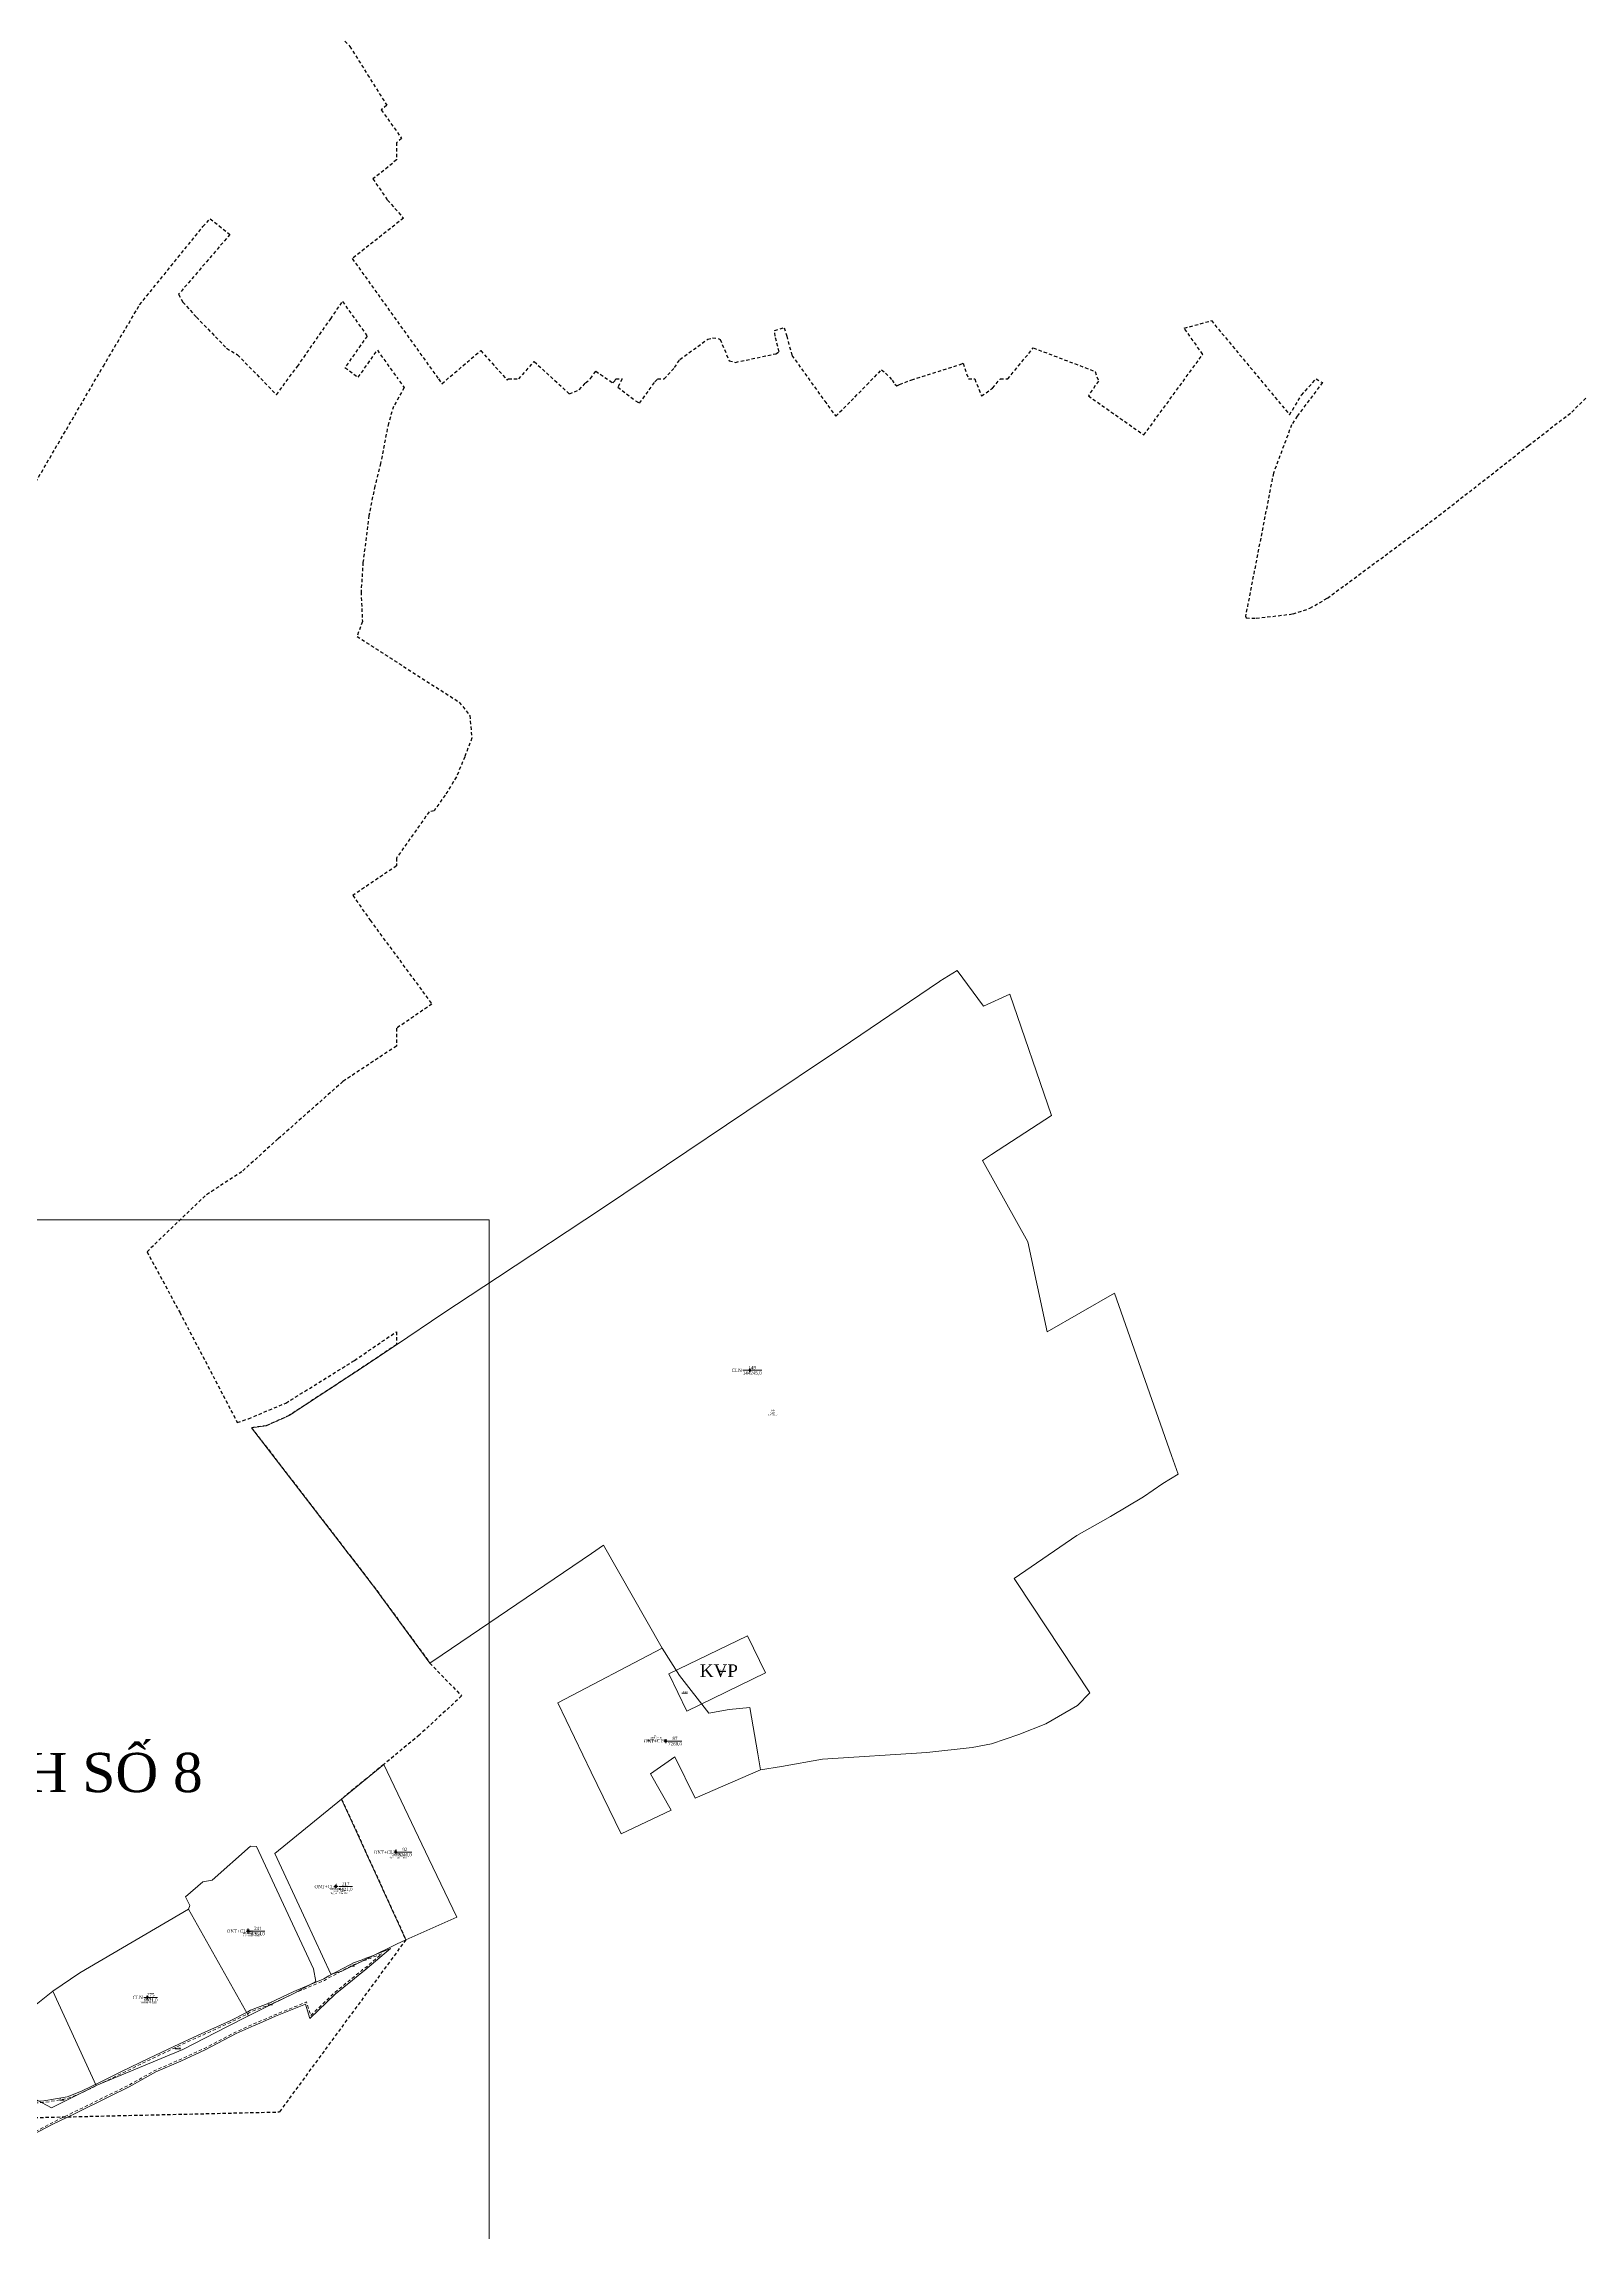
# Model space of a CAD drawing. Header units: metres. Extents: x 542180 to 550635, y 1840441 to 1846931.
# Drawn here: x 548786 to 549718, y 1841875 to 1843203 of the extents above; entities that cross this region are included whole.
import ezdxf
from ezdxf.enums import TextEntityAlignment as Align

# ---------------------------------------------------------------- set-up
doc = ezdxf.new("R2010")
doc.units = ezdxf.units.M
doc.header["$MEASUREMENT"] = 0
doc.linetypes.add('DGN Style 2', pattern=[3.355162, 2.013097, -1.342065])
for name, color, linetype, lineweight in [('Level 10', 7, 'Continuous', 0), ('Level 11', 7, 'Continuous', 0), ('Level 13', 7, 'Continuous', 0), ('Level 15', 7, 'Continuous', 0), ('Level 19', 7, 'Continuous', 0), ('Level 2', 7, 'Continuous', 0), ('Level 28', 7, 'Continuous', 0), ('Level 30', 7, 'Continuous', 0), ('Level 34', 7, 'Continuous', 0), ('Level 4', 7, 'Continuous', 0), ('Level 5', 7, 'Continuous', 0), ('Level 6', 7, 'Continuous', 0), ('Level 62', 7, 'Continuous', 0)]:
    doc.layers.add(name, color=color, linetype=linetype, lineweight=lineweight)
doc.styles.add('Style-Times New Roman', font='times.ttf')

# ---------------------------------------------------------------- blocks, each defined once
blk = doc.blocks.new('CENTRD')
at = {"layer": 'Level 11', "linetype": 'Continuous', "lineweight": 0}
h = blk.add_hatch(color=1, dxfattribs=at)
edge = h.paths.add_edge_path()
edge.add_arc((0, 0), 1.5, 0, 360)
at = {"layer": 'Level 11', "color": 1, "linetype": 'Continuous', "lineweight": 0}
for p, q in [((-6.25, 0), (-12.5, 0)), ((0, 6.25), (-6.25, 0)), ((-6.25, 0), (0, -6.25)), ((0, 12.5), (0, 6.25)), ((6.25, 0), (0, 6.25)), ((0, -6.25), (6.25, 0)), ((12.5, 0), (6.25, 0)), ((0, -6.25), (0, -12.5))]:
    blk.add_line(p, q, dxfattribs=at)
blk = doc.blocks.new('N_THUA_186')
at = {"layer": 'Level 13', "color": 1, "linetype": 'Continuous', "lineweight": 0}
blk.add_line((1.70369, 0), (10.11369, 0), dxfattribs=at)
at = {"layer": 'Level 13', "color": 5, "linetype": 'Continuous', "lineweight": 0, "style": 'Style-Times New Roman'}
blk.add_text('217', height=2, dxfattribs=at).set_placement((5.90869, 1.6), align=Align.MIDDLE_CENTER)
at = {"layer": 'Level 2', "color": 3, "linetype": 'Continuous', "lineweight": 0, "style": 'Style-Times New Roman'}
blk.add_text('ONT+CLN', height=2, dxfattribs=at).set_placement((1.10369, 0), align=Align.MIDDLE_RIGHT)
at = {"layer": 'Level 4', "color": 1, "linetype": 'Continuous', "lineweight": 0, "style": 'Style-Times New Roman'}
blk.add_text('4421,0', height=2, dxfattribs=at).set_placement((5.90869, -1.6), align=Align.MIDDLE_CENTER)
blk = doc.blocks.new('N_THUA_190')
at = {"layer": 'Level 13', "color": 1, "linetype": 'Continuous', "lineweight": 0}
blk.add_line((1.607495, 0), (10.017495, 0), dxfattribs=at)
at = {"layer": 'Level 13', "color": 5, "linetype": 'Continuous', "lineweight": 0, "style": 'Style-Times New Roman'}
blk.add_text('241', height=2, dxfattribs=at).set_placement((5.812495, 1.6), align=Align.MIDDLE_CENTER)
at = {"layer": 'Level 2', "color": 3, "linetype": 'Continuous', "lineweight": 0, "style": 'Style-Times New Roman'}
blk.add_text('ONT+CLN', height=2, dxfattribs=at).set_placement((1.007495, 0), align=Align.MIDDLE_RIGHT)
at = {"layer": 'Level 4', "color": 1, "linetype": 'Continuous', "lineweight": 0, "style": 'Style-Times New Roman'}
blk.add_text('4364,0', height=2, dxfattribs=at).set_placement((5.812495, -1.6), align=Align.MIDDLE_CENTER)
blk = doc.blocks.new('N_THUA_194')
at = {"layer": 'Level 13', "color": 1, "linetype": 'Continuous', "lineweight": 0}
blk.add_line((-2.038576, 0), (6.371424, 0), dxfattribs=at)
at = {"layer": 'Level 13', "color": 5, "linetype": 'Continuous', "lineweight": 0, "style": 'Style-Times New Roman'}
blk.add_text('275', height=2, dxfattribs=at).set_placement((2.166424, 1.6), align=Align.MIDDLE_CENTER)
at = {"layer": 'Level 2', "color": 3, "linetype": 'Continuous', "lineweight": 0, "style": 'Style-Times New Roman'}
blk.add_text('CLN', height=2, dxfattribs=at).set_placement((-2.638576, 0), align=Align.MIDDLE_RIGHT)
at = {"layer": 'Level 4', "color": 1, "linetype": 'Continuous', "lineweight": 0, "style": 'Style-Times New Roman'}
blk.add_text('6921,0', height=2, dxfattribs=at).set_placement((2.166424, -1.6), align=Align.MIDDLE_CENTER)
blk = doc.blocks.new('N_THUA_195')
at = {"layer": 'Level 13', "color": 1, "linetype": 'Continuous', "lineweight": 0}
blk.add_line((1.316954, 0), (9.726954, 0), dxfattribs=at)
at = {"layer": 'Level 13', "color": 5, "linetype": 'Continuous', "lineweight": 0, "style": 'Style-Times New Roman'}
blk.add_text('87', height=2, dxfattribs=at).set_placement((5.521954, 1.6), align=Align.MIDDLE_CENTER)
at = {"layer": 'Level 2', "color": 3, "linetype": 'Continuous', "lineweight": 0, "style": 'Style-Times New Roman'}
blk.add_text('ONT+CLN', height=2, dxfattribs=at).set_placement((0.716954, 0), align=Align.MIDDLE_RIGHT)
at = {"layer": 'Level 4', "color": 1, "linetype": 'Continuous', "lineweight": 0, "style": 'Style-Times New Roman'}
blk.add_text('7268,0', height=2, dxfattribs=at).set_placement((5.521954, -1.6), align=Align.MIDDLE_CENTER)
blk = doc.blocks.new('N_THUA_196')
at = {"layer": 'Level 13', "color": 1, "linetype": 'Continuous', "lineweight": 0}
blk.add_line((1.311473, 0), (9.721473, 0), dxfattribs=at)
at = {"layer": 'Level 13', "color": 5, "linetype": 'Continuous', "lineweight": 0, "style": 'Style-Times New Roman'}
blk.add_text('92', height=2, dxfattribs=at).set_placement((5.516473, 1.6), align=Align.MIDDLE_CENTER)
at = {"layer": 'Level 2', "color": 3, "linetype": 'Continuous', "lineweight": 0, "style": 'Style-Times New Roman'}
blk.add_text('ONT+CLN', height=2, dxfattribs=at).set_placement((0.711473, 0), align=Align.MIDDLE_RIGHT)
at = {"layer": 'Level 4', "color": 1, "linetype": 'Continuous', "lineweight": 0, "style": 'Style-Times New Roman'}
blk.add_text('3240,0', height=2, dxfattribs=at).set_placement((5.516473, -1.6), align=Align.MIDDLE_CENTER)
blk = doc.blocks.new('N_THUA_197')
at = {"layer": 'Level 13', "color": 1, "linetype": 'Continuous', "lineweight": 0}
blk.add_line((-4.376537, 0), (7.139463, 0), dxfattribs=at)
at = {"layer": 'Level 13', "color": 5, "linetype": 'Continuous', "lineweight": 0, "style": 'Style-Times New Roman'}
blk.add_text('149', height=2, dxfattribs=at).set_placement((1.381463, 1.6), align=Align.MIDDLE_CENTER)
at = {"layer": 'Level 2', "color": 3, "linetype": 'Continuous', "lineweight": 0, "style": 'Style-Times New Roman'}
blk.add_text('CLN', height=2, dxfattribs=at).set_placement((-4.976537, 0), align=Align.MIDDLE_RIGHT)
at = {"layer": 'Level 4', "color": 1, "linetype": 'Continuous', "lineweight": 0, "style": 'Style-Times New Roman'}
blk.add_text('144245,0', height=2, dxfattribs=at).set_placement((1.381463, -1.6), align=Align.MIDDLE_CENTER)

msp = doc.modelspace()

# ---------------------------------------------------------------- linework, layer by layer
at = {"layer": 'Level 10', "color": 7, "lineweight": 0}
for p, q in [((548873.92, 1842071.46), (548910.28, 1842006.81)), ((548791.63, 1842021.8), (548817.9, 1841964.38))]:
    msp.add_line(p, q, dxfattribs=at)
at = {"layer": 'Level 10', "color": 7, "lineweight": 0, "flags": 128}
for points in [[(549220.83, 1842155.92), (549233.5508, 1842158.1106), (549258.46, 1842162.4), (549321.66, 1842166.62), (549349.21, 1842169.48), (549360.95, 1842171.71), (549377.48, 1842177.5), (549393.96, 1842184), (549413.21, 1842195.1), (549420.55, 1842202.74), (549376.35, 1842269.74), (549374.62, 1842272.13), (549412.71, 1842298.13), (549433.16, 1842309.74), (549453.18, 1842321.77), (549464.79, 1842329.68), (549474.13, 1842335.53), (549470.23, 1842346.77), (549435.47, 1842445.32), (549394.65, 1842421.84), (549382.99, 1842476.34), (549355.5, 1842525.81), (549360.9644, 1842529.3674), (549397.42, 1842553.1), (549372.1, 1842626.61), (549356.12, 1842619.38), (549340.08, 1842640.98), (549329.7, 1842634.69), (549329.3683, 1842634.4646), (549275.45, 1842597.82), (549212.52, 1842555.79), (549163.9, 1842522.99), (549124.98, 1842496.81), (549061.24, 1842454.81), (549028.18, 1842432.9), (549000, 1842413.99), (548977.83, 1842399.12), (548934.94, 1842371.04), (548920.92, 1842364.78), (548912.04, 1842363.61), (548986.05, 1842267.52), (549020.3, 1842220.76), (549027.65, 1842225.85), (549118.24, 1842287.22), (549125.61, 1842292.26), (549161.21, 1842229.76)], [(549161.21, 1842229.76), (549097.86, 1842196.58), (549118.1674, 1842154.6565), (549136.34, 1842117.14), (549166.65, 1842131.64), (549154.11, 1842153.53), (549168.92, 1842163.92), (549181.29, 1842138.78), (549220.83, 1842155.92)], [(549161.21, 1842229.76), (549171.7, 1842213.3), (549189.56, 1842190.39), (549201.8, 1842192.64), (549214.37, 1842193.78), (549219.1403, 1842165.8228), (549220.83, 1842155.92)], [(548595.17, 1842163.99), (548610.01, 1842172.58), (548610.25, 1842172.31), (548614.56, 1842167.41), (548637.5991, 1842141.2317), (548716.28, 1842051.83), (548741.42, 1842023.02), (548764.68, 1841999.93), (548781.35, 1842013.6), (548791.63, 1842021.8)], [(548966.71, 1842138.3), (548992.32, 1842159.29), (549019.6805, 1842102.1053), (549036.63, 1842066.68), (549005.69, 1842052.92)], [(548966.71, 1842138.3), (548926.19, 1842105.28), (548944.9517, 1842064.8469), (548960.17, 1842032.05), (548966.36, 1842033.72), (549000, 1842050.14), (549005.69, 1842052.92)], [(548966.71, 1842138.3), (548989.376, 1842088.6534), (549005.69, 1842052.92)], [(548873.92, 1842071.46), (548874.66, 1842073.76), (548872.06, 1842078.9), (548882.48, 1842088.02), (548888.18, 1842089), (548911.52, 1842109.6), (548915.03, 1842109.42), (548938.2841, 1842059.5091), (548949.61, 1842035.2), (548951.11, 1842027.58), (548937.65, 1842020.23), (548924.0379, 1842013.5558), (548910.28, 1842006.81)], [(548791.63, 1842021.8), (548807.98, 1842032.87), (548873.92, 1842071.46)], [(548817.9, 1841964.38), (548870.35, 1841986.33), (548897, 1842000), (548910.28, 1842006.81)], [(548773.72, 1841960.05), (548790.72, 1841950.94), (548817.9, 1841964.38)]]:
    msp.add_lwpolyline(points, dxfattribs=at)
at = {"layer": 'Level 30', "color": 5, "linetype": 'Continuous', "lineweight": 0, "flags": 128}
for points in [[(549223.7955, 1842214.8049), (549176.0903, 1842191.7133), (549165.1981, 1842214.2157), (549212.9032, 1842237.3073), (549223.7955, 1842214.8049)], [(548781.2008, 1841955.0298), (548786.0536, 1841955.0965), (548800.2176, 1841957.5913), (548808.8542, 1841960.9586), (548820.997, 1841966.9418), (548833.2676, 1841972.9184), (548849.6053, 1841980.8083), (548864.8613, 1841988.0634), (548879.6826, 1841994.9542), (548899.0889, 1842003.6877), (548909.8178, 1842009.1879), (548911.4754, 1842010.1595), (548923.1172, 1842014.6171), (548937.7822, 1842021.4461), (548955.9039, 1842029.1245), (548959.0203, 1842031.002), (548972.1712, 1842037.9568), (548973.9053, 1842038.8128), (548979.1043, 1842040.8189), (548981.4367, 1842041.7189), (548983.769, 1842042.6189), (548983.7691, 1842042.6189), (548988.9003, 1842044.5989), (548996.3402, 1842047.5394), (548980.7946, 1842034.3557), (548980.3119, 1842034.0809), (548979.9226, 1842033.9811), (548979.5439, 1842033.4554), (548978.7468, 1842032.8063), (548978.0321, 1842032.2243), (548973.277, 1842028.352), (548962.7893, 1842019.832), (548947.5201, 1842005.0799), (548944.8018, 1842013.8288), (548926.6313, 1842006.4414), (548915.2023, 1842001.4886), (548913.6306, 1842000.8654), (548902.838, 1841995.9901), (548883.9897, 1841986.1111), (548869.129, 1841979.3012), (548853.9384, 1841972.7035), (548837.8203, 1841963.6753), (548825.5677, 1841957.6622), (548805.0358, 1841947.5571), (548791.1523, 1841940.709), (548787.6821, 1841938.8968), (548771.6309, 1841930.6406)]]:
    msp.add_lwpolyline(points, dxfattribs=at)
at = {"layer": 'Level 34', "color": 2, "linetype": 'DGN Style 2', "lineweight": 30}
for p, q in [((548968.71, 1843204.98), (548971.72, 1843201.86)), ((548971.72, 1843201.86), (548982.48, 1843184.64)), ((548982.48, 1843184.64), (548994.08, 1843166.07)), ((548994.08, 1843166.07), (548990.81, 1843163.32)), ((548990.81, 1843163.32), (549003.11, 1843146.02)), ((549003.11, 1843146.02), (549000, 1843143.4)), ((549000, 1843143.4), (549000, 1843133.07)), ((549000, 1843133.07), (548995.02, 1843128.65)), ((548995.02, 1843128.65), (548985.65, 1843121.46)), ((548985.65, 1843121.46), (548994.6, 1843108.53)), ((548994.6, 1843108.53), (549004.31, 1843097.6)), ((548844.2, 1843045.02), (548882.62, 1843092.48)), ((548882.62, 1843092.48), (548886.91, 1843097.17)), ((548886.91, 1843097.17), (548899, 1843087.75)), ((549004.31, 1843097.6), (548973.19, 1843073.03)), ((548899, 1843087.75), (548867.87, 1843051.42)), ((548973.19, 1843073.03), (549025.39, 1843000.14)), ((548867.87, 1843051.42), (548870.4, 1843046.64)), ((548822.19, 1843007.78), (548844.2, 1843045.02)), ((548870.4, 1843046.64), (548878.63, 1843037.57)), ((548878.63, 1843037.57), (548896.98, 1843018.62)), ((548960.08, 1843036.56), (548967.25, 1843046.99)), ((548967.25, 1843046.99), (548982.29, 1843025.97)), ((548939.94, 1843007.61), (548960.08, 1843036.56)), ((548982.29, 1843025.97), (548980.29, 1843023.4)), ((549171.94, 1843011.91), (549188.78, 1843024.11)), ((549188.78, 1843024.11), (549191.78, 1843024.96)), ((549191.78, 1843024.96), (549195.12, 1843024.67)), ((549195.12, 1843024.67), (549196.38, 1843024.04)), ((549196.38, 1843024.04), (549201.8, 1843010.98)), ((549229.44, 1843029.46), (549235.16, 1843031.11)), ((549229.79, 1843025.93), (549229.44, 1843029.46)), ((549232.06, 1843016.48), (549229.79, 1843025.93)), ((549235.16, 1843031.11), (549236.7, 1843026.09)), ((549236.7, 1843026.09), (549239.91, 1843014.31)), ((549477.9, 1843030.82), (549494.31, 1843035.4)), ((549489.09, 1843014.95), (549477.9, 1843030.82)), ((549494.31, 1843035.4), (549541.79, 1842978.28)), ((548896.98, 1843018.62), (548903.62, 1843014.66)), ((548903.62, 1843014.66), (548927.15, 1842990.49)), ((548980.29, 1843023.4), (548968.77, 1843006.92)), ((548976.81, 1843001.07), (548988.4, 1843017.45)), ((548988.4, 1843017.45), (549000.9, 1843000)), ((549027.52, 1842997.16), (549051.09, 1843017.23)), ((549051.09, 1843017.23), (549067.03, 1842999.53)), ((549074.17, 1843000), (549083.58, 1843010.55)), ((549083.58, 1843010.55), (549104.95, 1842990.9)), ((549168.72, 1843006.94), (549171.94, 1843011.91)), ((549201.8, 1843010.98), (549205.61, 1843010.1)), ((549205.61, 1843010.1), (549230.07, 1843015.33)), ((549230.07, 1843015.33), (549232.06, 1843016.48)), ((549239.91, 1843014.31), (549259.77, 1842986.52)), ((549370.79, 1843000), (549386.28, 1843018.9)), ((549386.28, 1843018.9), (549423.89, 1843004.52)), ((549453.41, 1842966.02), (549489.09, 1843014.95)), ((548777.82, 1842931.73), (548822.19, 1843007.78)), ((548927.15, 1842990.49), (548939.94, 1843007.61)), ((548968.77, 1843006.92), (548976.81, 1843001.07)), ((549001.85, 1842998.68), (549004.59, 1842994.84)), ((549025.49, 1843000), (549027.52, 1842997.16)), ((549067.03, 1842999.53), (549067.92, 1843000)), ((549067.92, 1843000), (549074.17, 1843000)), ((549110.87, 1842993.49), (549114.73, 1842997.58)), ((549114.73, 1842997.58), (549117.78, 1843000.33)), ((549117.78, 1843000.33), (549120.85, 1843004.75)), ((549120.85, 1843004.75), (549131.2, 1842997.7)), ((549131.2, 1842997.7), (549132.55, 1842998.95)), ((549132.55, 1842998.95), (549133.15, 1843000)), ((549133.15, 1843000), (549136.82, 1843000)), ((549136.82, 1843000), (549134.35, 1842995.14)), ((549147.49, 1842985.34), (549156.82, 1842998.25)), ((549156.82, 1842998.25), (549158.37, 1843000)), ((549158.37, 1843000), (549162.41, 1843000)), ((549162.41, 1843000), (549168.72, 1843006.94)), ((549285.26, 1842996.4), (549294.29, 1843005.61)), ((549294.29, 1843005.61), (549296.7, 1843003.56)), ((549296.7, 1843003.56), (549300.72, 1842999.31)), ((549300.72, 1842999.31), (549302.27, 1842996.79)), ((549305.19, 1842996.73), (549312.54, 1842999.45)), ((549312.54, 1842999.45), (549342.92, 1843009.2)), ((549342.92, 1843009.2), (549343.67, 1843009.54)), ((549343.67, 1843009.54), (549346.95, 1843000)), ((549346.95, 1843000), (549350.77, 1843000)), ((549350.77, 1843000), (549354.88, 1842989.73)), ((549361.66, 1842994.45), (549366.22, 1843000)), ((549366.22, 1843000), (549370.79, 1843000)), ((549425.81, 1842998.74), (549419.71, 1842989.79)), ((549423.89, 1843004.52), (549425.81, 1842998.74)), ((549561.71, 1842997.84), (549546.38, 1842977.54)), ((549549.02, 1842990.22), (549557.83, 1843000)), ((549557.83, 1843000), (549561.71, 1842997.84)), ((549004.59, 1842994.84), (548998.24, 1842983.36)), ((549104.95, 1842990.9), (549110.87, 1842993.49)), ((549134.35, 1842995.14), (549145.01, 1842986.75)), ((549145.01, 1842986.75), (549147.49, 1842985.34)), ((549259.77, 1842986.52), (549266.47, 1842977.44)), ((549266.47, 1842977.44), (549275.74, 1842986.67)), ((549275.74, 1842986.67), (549285.26, 1842996.4)), ((549302.27, 1842996.79), (549303.56, 1842995.94)), ((549303.56, 1842995.94), (549305.19, 1842996.73)), ((549354.88, 1842989.73), (549361.66, 1842994.45)), ((549419.71, 1842989.79), (549453.41, 1842966.02)), ((549541.79, 1842978.28), (549549.02, 1842990.22)), ((549712.91, 1842979.91), (549723.25, 1842990.11)), ((548995.09, 1842973.06), (548990.34, 1842948.8)), ((548998.24, 1842983.36), (548995.09, 1842973.06)), ((549543.01, 1842972.19), (549531.94, 1842942.84)), ((549546.38, 1842977.54), (549543.01, 1842972.19)), ((549686.66, 1842959.59), (549712.91, 1842979.91)), ((549632.32, 1842917.07), (549686.66, 1842959.59)), ((548990.34, 1842948.8), (548986.87, 1842934.99)), ((548986.87, 1842934.99), (548983.26, 1842917.12)), ((549531.94, 1842942.84), (549515.03, 1842856.08)), ((548983.26, 1842917.12), (548979.69, 1842888.72)), ((549564.7, 1842867), (549632.32, 1842917.07)), ((548979.69, 1842888.72), (548978.5, 1842870.76)), ((548978.5, 1842870.76), (548979.32, 1842852.79)), ((549554.11, 1842860.88), (549564.7, 1842867)), ((548979.32, 1842852.79), (548976.07, 1842843.78)), ((549515.03, 1842856.08), (549515.5, 1842855.02)), ((549515.5, 1842855.02), (549521.54, 1842854.79)), ((549521.54, 1842854.79), (549543.89, 1842857.44)), ((549543.89, 1842857.44), (549554.11, 1842860.88)), ((548976.07, 1842843.78), (549038.07, 1842803.85)), ((549038.07, 1842803.85), (549044.46, 1842795.81)), ((549044.46, 1842795.81), (549045.72, 1842782.17)), ((549045.72, 1842782.17), (549041.43, 1842770.8)), ((549036.33, 1842758.53), (549029.56, 1842747.49)), ((549041.43, 1842770.8), (549036.33, 1842758.53)), ((549029.56, 1842747.49), (549022.84, 1842738.04)), ((549019.8, 1842737.37), (549000, 1842709.28)), ((549022.84, 1842738.04), (549019.8, 1842737.37)), ((549000, 1842709.28), (549000, 1842704.51)), ((549000, 1842704.51), (548973.52, 1842686.64)), ((548973.52, 1842686.64), (548984.02, 1842671.55)), ((548984.02, 1842671.55), (549021.51, 1842620.7)), ((549021.51, 1842620.7), (549000, 1842605.98)), ((549000, 1842605.98), (549000, 1842595.23)), ((549000, 1842595.23), (548967.48, 1842573.7)), ((548967.48, 1842573.7), (548928.11, 1842538.86)), ((548928.11, 1842538.86), (548906.18, 1842518.98)), ((548906.18, 1842518.98), (548883.88, 1842504.39)), ((548883.88, 1842504.39), (548848.68, 1842470.38)), ((548848.68, 1842470.38), (548868.53, 1842433.64)), ((548868.53, 1842433.64), (548903.45, 1842366.82)), ((548974.59, 1842404.51), (549000, 1842421.88)), ((549000, 1842413.99), (548977.83, 1842399.12)), ((549000, 1842421.88), (549000, 1842413.99)), ((548932.9, 1842378.6), (548974.59, 1842404.51)), ((548977.83, 1842399.12), (548934.94, 1842371.04)), ((548910.29, 1842369.09), (548932.9, 1842378.6)), ((548903.45, 1842366.82), (548910.29, 1842369.09)), ((548920.92, 1842364.78), (548912.04, 1842363.61)), ((548912.04, 1842363.61), (548986.05, 1842267.52)), ((548934.94, 1842371.04), (548920.92, 1842364.78)), ((548986.05, 1842267.52), (549020.3, 1842220.76)), ((549020.3, 1842220.76), (549039.54, 1842200.86)), ((549039.54, 1842200.86), (549013.82, 1842177.14)), ((549013.82, 1842177.14), (548992.32, 1842159.29)), ((548992.32, 1842159.29), (548966.71, 1842138.3)), ((548966.71, 1842138.3), (549005.69, 1842052.92)), ((549005.69, 1842052.92), (548928.96, 1841948.43)), ((548780.47, 1841945.01), (548928.96, 1841948.43))]:
    msp.add_line(p, q, dxfattribs=at)
at = {"layer": 'Level 6', "color": 2, "linetype": 'DGN Style 2', "lineweight": 0, "flags": 128}
msp.add_lwpolyline([(548648.585758, 1842035.531112), (548659.69914, 1842027.91222), (548676.881706, 1842016.57321), (548681.263055, 1842013.415279), (548684.13593, 1842011.811684), (548684.843445, 1842011.40655), (548686.679668, 1842010.297917), (548688.467119, 1842009.151679), (548689.393686, 1842008.452591), (548690.102158, 1842007.886116), (548691.691251, 1842006.394719), (548693.380228, 1842005.0683), (548694.074123, 1842004.33641), (548696.248361, 1842001.982408), (548698.217801, 1842001.103764), (548701.263047, 1841998.179235), (548712.0401, 1841988.124787), (548718.647706, 1841981.354289), (548721.739825, 1841978.722041), (548723.192287, 1841977.52223), (548725.245511, 1841976.001857), (548727.536455, 1841974.251028), (548729.05649, 1841973.244383), (548730.347676, 1841972.376935), (548732.106034, 1841971.278864), (548733.655318, 1841970.386482), (548735.175215, 1841969.426985), (548736.767675, 1841968.509718), (548738.390156, 1841967.646133), (548740.118795, 1841966.797729), (548741.994433, 1841965.893631), (548743.938647, 1841965.293322), (548750.214143, 1841962.671444), (548772.210966, 1841954.928793), (548781.157503, 1841954.02911), (548786.147811, 1841954.0977), (548800.488592, 1841956.623638), (548809.25757, 1841960.042551), (548821.436943, 1841966.043771), (548833.703981, 1841972.018636), (548850.037473, 1841979.906504), (548865.286836, 1841987.158448), (548880.098605, 1841994.044817), (548899.522475, 1842002.786224), (548910.299124, 1842008.310902), (548911.909964, 1842009.255094), (548923.50754, 1842013.695761), (548938.188463, 1842020.532176), (548956.359264, 1842028.231381), (548959.512453, 1842030.131044), (548972.626355, 1842037.066279), (548974.307436, 1842037.896107), (548983.955243, 1842041.6189), (548983.955345, 1842041.6189), (548989.26409, 1842043.66741), (548991.070126, 1842044.381217), (548980.218877, 1842035.178637), (548979.933685, 1842035.016279), (548979.323105, 1842034.859752), (548978.809848, 1842034.147264), (548972.646005, 1842029.127787), (548962.125395, 1842020.581051), (548947.993214, 1842006.927465), (548945.433732, 1842015.165205), (548926.244126, 1842007.363477), (548914.819096, 1842002.412398), (548913.240253, 1842001.786365), (548902.399674, 1841996.889392), (548883.548978, 1841987.009136), (548868.721476, 1841980.214449), (548853.493739, 1841973.600619), (548837.355329, 1841964.561043), (548825.126626, 1841958.559671), (548804.593825, 1841948.454128), (548790.699607, 1841941.600741), (548787.221943, 1841939.784643), (548771.181008, 1841931.533723), (548758.288997, 1841925.175606), (548753.294691, 1841922.093919), (548751.439211, 1841921.378643), (548747.823333, 1841919.336711), (548745.954459, 1841918.365516), (548741.928431, 1841916.87489), (548740.839092, 1841916.499191), (548739.898533, 1841916.192366), (548737.845577, 1841915.577491), (548735.782314, 1841915.077392), (548734.262002, 1841914.810362), (548733.666631, 1841914.715974), (548732.451909, 1841914.489993), (548727.644196, 1841913.868282), (548719.560783, 1841912.570708), (548704.167212, 1841909.122488), (548690.322914, 1841906.650135), (548680.006332, 1841904.209082), (548678.030209, 1841903.897557), (548676.530635, 1841903.544263), (548676.056275, 1841903.43081), (548674.346525, 1841903.006937), (548672.340903, 1841903.19413), (548669.44435, 1841902.521416), (548666.521806, 1841901.78087), (548664.543539, 1841901.243531), (548662.78541, 1841900.324092), (548661.024384, 1841899.794993), (548659.17331, 1841899.211869), (548657.295628, 1841898.592429), (548655.950008, 1841898.118512)], dxfattribs=at)
at = {"layer": 'Level 62', "color": 7, "linetype": 'Continuous', "lineweight": 0, "flags": 128}
msp.add_lwpolyline([(548478.6468, 1842431.3346), (548478.6468, 1842489.7772), (549056.1468, 1842489.7772), (549056.1468, 1841659.7772), (548656.2822, 1841659.7772)], dxfattribs=at)

# ---------------------------------------------------------------- block references
at = {"layer": 'Level 11', "color": 1, "linetype": 'Continuous', "lineweight": 0, "xscale": 0.1, "yscale": 0.1, "zscale": 0.1}
for p in [(549214.4, 1842398.45), (549163.45, 1842173.45), (548999.59, 1842106.1), (548963.24, 1842085.18), (548910.13, 1842058.2), (548848.72, 1842017.92)]:
    msp.add_blockref('CENTRD', p, dxfattribs=at)
at = {"layer": 'Level 2', "color": 3, "linetype": 'Continuous', "lineweight": 0}
for name, p in [('N_THUA_197', (549214.4, 1842398.45)), ('N_THUA_195', (549163.45, 1842173.45)), ('N_THUA_196', (548999.59, 1842106.1)), ('N_THUA_186', (548963.24, 1842085.18)), ('N_THUA_190', (548910.13, 1842058.2)), ('N_THUA_194', (548848.72, 1842017.92))]:
    msp.add_blockref(name, p, dxfattribs=at)

# ---------------------------------------------------------------- texts
at = {"layer": 'Level 15', "color": 1, "linetype": 'Continuous', "lineweight": 0, "char_height": 1, "attachment_point": 5, "line_spacing_factor": 0.790495, "style": 'Style-Times New Roman'}
for s, insert in [('149\\PCLN\\PUBND xã', (549228.298821, 1842372.733401)), ('87\\PONT+CLN\\PNguyễn Văn Thuỷ', (549157.333212, 1842175.191477)), ('92\\PONT+CLN\\PPhan Thành Điển', (549000.739099, 1842104.033671)), ('217\\PONT+CLN\\PNguyễn Văn Việt', (548965.267679, 1842082.284847)), ('241\\PONT+CLN\\PTrần Minh Tuân', (548912.045944, 1842056.798481)), ('275\\PCLN\\PTrần Minh Đoái', (548849.814114, 1842016.187104))]:
    msp.add_mtext(s, dxfattribs=dict(at, insert=insert))
at = {"layer": 'Level 19', "color": 250, "linetype": 'Continuous', "lineweight": 0, "style": 'Style-Times New Roman'}
msp.add_text('MÃNH SỐ 8', height=23.82322, dxfattribs=at).set_placement((548786.488189, 1842142.50409), align=Align.CENTER)
at = {"layer": 'Level 19', "color": 2, "linetype": 'Continuous', "lineweight": 0, "char_height": 1, "attachment_point": 5, "line_spacing_factor": 0.790495, "style": 'Style-Times New Roman'}
for s, insert in [('12\\P92\\PBD528861', (548999.59, 1842106.1)), ('12\\P92\\PBD528861', (548999.59, 1842106.1)), ('11\\P217\\PBD528894', (548963.24, 1842085.18)), ('11\\P217\\PBD528894', (548963.24, 1842085.18)), ('11\\P241\\PBD528890', (548910.13, 1842058.2)), ('11\\P241\\PBD528890', (548910.13, 1842058.2))]:
    msp.add_mtext(s, dxfattribs=dict(at, insert=insert))
at = {"layer": 'Level 28', "color": 1, "lineweight": 0, "style": 'Style-Times New Roman'}
msp.add_text('KVP', height=7.634073, dxfattribs=at).set_placement((549184.047567, 1842212.402155))
at = {"layer": 'Level 5', "color": 5, "linetype": 'Continuous', "lineweight": 0, "style": 'Style-Times New Roman'}
for s, p in [('%%u1141,0%%U', (549197.690326, 1842216.321097)), ('%%u184,0%%U', (549174.745695, 1842203.31107)), ('%%u22,0%%U', (548973.232183, 1842037.656566)), ('%%u55,0%%U', (548923.363303, 1842014.150603)), ('%%u273,0%%U', (548867.470614, 1841987.515108)), ('%%u73,0%%U', (548797.168552, 1841956.184133))]:
    msp.add_text(s, height=1, dxfattribs=at).set_placement(p, align=Align.MIDDLE_CENTER)

doc.saveas('drawing.dxf')
